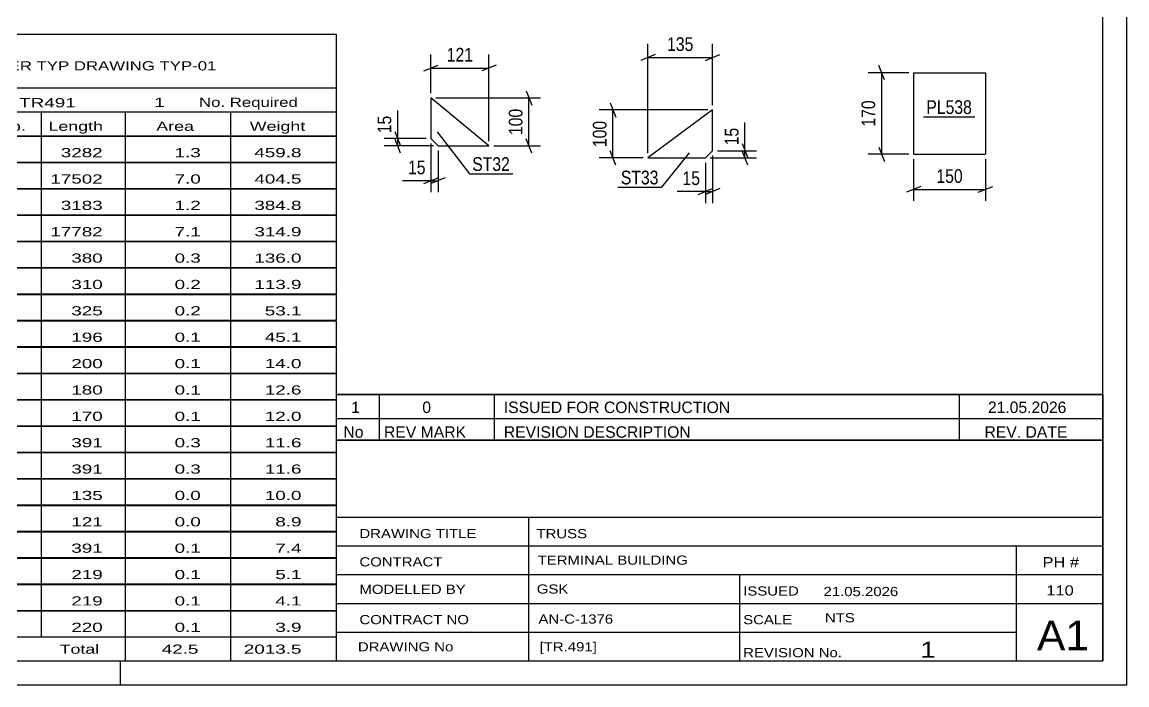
# Model space of a CAD drawing. Header units: millimetres. Extents: x 0 to 841, y 0 to 594.
# Drawn here: x 610.5 to 841, y 0 to 138.2 of the extents above; entities that cross this region are included whole.
import ezdxf

# ---------------------------------------------------------------- set-up
doc = ezdxf.new("R2010")
doc.units = ezdxf.units.MM
doc.styles.add('Arial Narrow', font='ARIALN.TTF', dxfattribs={"height": 0.2})

# ---------------------------------------------------------------- blocks, each defined once
blk = doc.blocks.new('Unknown-122569384-1133')
at = {"color": 5, "linetype": 'Continuous'}
for p, q in [((841, 0), (841, 594)), ((836, 5), (836, 589)), ((5, 5), (836, 5)), ((631, 0), (631, 5)), ((0, 0), (841, 0))]:
    blk.add_line(p, q, dxfattribs=at)
blk = doc.blocks.new('Part-122569384-8007 - 8001')
at = {"color": 2, "linetype": 'Continuous'}
for p, q in [((707.89, 112.43), (695.8, 122.43)), ((695.8, 122.43), (695.8, 113.93)), ((695.8, 113.93), (697.3, 112.43)), ((697.3, 112.43), (707.89, 112.43))]:
    blk.add_line(p, q, dxfattribs=at)
blk = doc.blocks.new('Part-122569384-7799 - 7795')
at = {"color": 2, "linetype": 'Continuous'}
for p, q in [((796.5, 127.67), (796.5, 110.67)), ((796.5, 127.67), (811.5, 127.67)), ((811.5, 127.67), (811.5, 110.67)), ((796.5, 110.67), (811.5, 110.67))]:
    blk.add_line(p, q, dxfattribs=at)
blk = doc.blocks.new('Part-122569384-8063 - 8057')
at = {"color": 2, "linetype": 'Continuous'}
for p, q in [((754.56, 119.91), (741.06, 109.91)), ((754.56, 111.41), (754.56, 119.91)), ((753.06, 109.91), (754.56, 111.41)), ((741.06, 109.91), (753.06, 109.91))]:
    blk.add_line(p, q, dxfattribs=at)
blk = doc.blocks.new('StraightDimension-122569384-8009 - 8001')
at = {"color": 7, "linetype": 'Continuous'}
for p, q in [((696.8, 122.43), (718.65, 122.43)), ((715.65, 123.93), (716.85, 120.93)), ((716.25, 112.42), (716.25, 122.43)), ((716.85, 110.92), (715.65, 113.92)), ((708.89, 112.42), (718.65, 112.42))]:
    blk.add_line(p, q, dxfattribs=at)
at = {"color": 0}
blk.add_wipeout([(715.5, 120.77), (711.3, 120.77), (711.3, 114.08), (715.5, 114.08)], dxfattribs=at)
at = {"color": 3, "style": 'Arial Narrow'}
blk.add_text('100', height=2.863, rotation=90.0002, dxfattribs=at).set_placement((714.9, 114.68))
blk = doc.blocks.new('StraightDimension-122569384-8021 - 8001')
at = {"color": 7, "linetype": 'Continuous'}
for p, q in [((688.28, 115.43), (689.48, 112.43)), ((694.8, 113.93), (686.03, 113.93)), ((689.48, 110.93), (688.28, 113.93)), ((688.88, 112.43), (688.88, 113.93)), ((696.3, 112.43), (686.03, 112.43))]:
    blk.add_line(p, q, dxfattribs=at)
at = {"color": 0}
blk.add_wipeout([(688.13, 119.31), (683.93, 119.31), (683.93, 114.45), (688.13, 114.45)], dxfattribs=at)
at = {"color": 7, "linetype": 'Continuous'}
blk.add_line((688.88, 113.93), (688.88, 119.83), dxfattribs=at)
blk.add_line((688.88, 113.93), (688.88, 119.83), dxfattribs=at)
at = {"color": 3, "style": 'Arial Narrow'}
blk.add_text('15', height=2.863, rotation=90.0002, dxfattribs=at).set_placement((687.53, 115.05))
blk = doc.blocks.new('StraightDimension-122569384-8032 - 8001')
at = {"color": 7, "linetype": 'Continuous'}
for p, q in [((695.8, 123.43), (695.8, 131.5)), ((707.89, 113.42), (707.89, 131.5)), ((694.3, 128.05), (697.3, 129.25)), ((709.39, 129.25), (706.39, 128.05)), ((695.8, 128.65), (707.89, 128.65))]:
    blk.add_line(p, q, dxfattribs=at)
at = {"color": 0}
blk.add_wipeout([(705.19, 129.4), (705.19, 133.6), (698.5, 133.6), (698.5, 129.4)], dxfattribs=at)
at = {"color": 3, "style": 'Arial Narrow'}
blk.add_text('121', height=2.863, dxfattribs=at).set_placement((699.1, 130))
blk = doc.blocks.new('StraightDimension-122569384-8042 - 8001')
at = {"color": 7, "linetype": 'Continuous'}
for p, q in [((695.8, 112.93), (695.8, 102.75)), ((697.3, 111.43), (697.3, 102.75)), ((694.3, 104.55), (697.3, 105.75)), ((698.8, 105.75), (695.8, 104.55)), ((695.8, 105.15), (697.3, 105.15))]:
    blk.add_line(p, q, dxfattribs=at)
at = {"color": 0}
blk.add_wipeout([(695.28, 105.9), (695.28, 110.1), (690.42, 110.1), (690.42, 105.9)], dxfattribs=at)
at = {"color": 7, "linetype": 'Continuous'}
blk.add_line((695.8, 105.15), (689.89, 105.15), dxfattribs=at)
blk.add_line((695.8, 105.15), (689.89, 105.15), dxfattribs=at)
at = {"color": 3, "style": 'Arial Narrow'}
blk.add_text('15', height=2.863, dxfattribs=at).set_placement((691.02, 106.5))
blk = doc.blocks.new('StraightDimension-122569384-7801 - 7795')
at = {"color": 7, "linetype": 'Continuous'}
for p, q in [((796.5, 109.67), (796.5, 100.94)), ((811.5, 109.67), (811.5, 100.94)), ((798, 103.94), (795, 102.74)), ((810, 102.74), (813, 103.94)), ((796.5, 103.34), (811.5, 103.34))]:
    blk.add_line(p, q, dxfattribs=at)
at = {"color": 0}
blk.add_wipeout([(807.34, 104.09), (807.34, 108.29), (800.66, 108.29), (800.66, 104.09)], dxfattribs=at)
at = {"color": 3, "style": 'Arial Narrow'}
blk.add_text('150', height=2.863, dxfattribs=at).set_placement((801.26, 104.69))
blk = doc.blocks.new('StraightDimension-122569384-7812 - 7795')
at = {"color": 7, "linetype": 'Continuous'}
for p, q in [((790.45, 126.17), (789.25, 129.17)), ((795.5, 127.67), (787, 127.67)), ((789.85, 110.67), (789.85, 127.67)), ((795.5, 110.67), (787, 110.67)), ((789.25, 112.17), (790.45, 109.17))]:
    blk.add_line(p, q, dxfattribs=at)
at = {"color": 0}
blk.add_wipeout([(789.1, 122.51), (784.9, 122.51), (784.9, 115.83), (789.1, 115.83)], dxfattribs=at)
at = {"color": 3, "style": 'Arial Narrow'}
blk.add_text('170', height=2.863, rotation=90.0002, dxfattribs=at).set_placement((788.5, 116.43))
blk = doc.blocks.new('StraightDimension-122569384-8065 - 8057')
at = {"color": 7, "linetype": 'Continuous'}
for p, q in [((755.56, 111.41), (763.72, 111.41)), ((760.72, 112.91), (761.92, 109.91)), ((761.92, 108.41), (760.72, 111.41)), ((761.32, 109.91), (761.32, 111.41)), ((754.06, 109.91), (763.72, 109.91))]:
    blk.add_line(p, q, dxfattribs=at)
at = {"color": 0}
blk.add_wipeout([(760.57, 116.79), (756.37, 116.79), (756.37, 111.93), (760.57, 111.93)], dxfattribs=at)
at = {"color": 7, "linetype": 'Continuous'}
blk.add_line((761.32, 111.41), (761.32, 117.31), dxfattribs=at)
blk.add_line((761.32, 111.41), (761.32, 117.31), dxfattribs=at)
at = {"color": 3, "style": 'Arial Narrow'}
blk.add_text('15', height=2.863, rotation=90.0002, dxfattribs=at).set_placement((759.97, 112.53))
blk = doc.blocks.new('StraightDimension-122569384-8100 - 8057')
at = {"color": 7, "linetype": 'Continuous'}
for p, q in [((753.06, 108.91), (753.06, 100.5)), ((754.56, 110.41), (754.56, 100.5)), ((751.56, 102.3), (754.56, 103.5)), ((756.06, 103.5), (753.06, 102.3)), ((753.06, 102.9), (754.56, 102.9))]:
    blk.add_line(p, q, dxfattribs=at)
at = {"color": 0}
blk.add_wipeout([(752.54, 103.65), (752.54, 107.85), (747.68, 107.85), (747.68, 103.65)], dxfattribs=at)
at = {"color": 7, "linetype": 'Continuous'}
blk.add_line((753.06, 102.9), (747.16, 102.9), dxfattribs=at)
blk.add_line((753.06, 102.9), (747.16, 102.9), dxfattribs=at)
at = {"color": 3, "style": 'Arial Narrow'}
blk.add_text('15', height=2.863, dxfattribs=at).set_placement((748.28, 104.25))
blk = doc.blocks.new('StraightDimension-122569384-8076 - 8057')
at = {"color": 7, "linetype": 'Continuous'}
for p, q in [((753.56, 119.91), (730.93, 119.91)), ((733.18, 121.41), (734.38, 118.41)), ((733.78, 109.91), (733.78, 119.91)), ((734.38, 108.41), (733.18, 111.41)), ((740.06, 109.91), (730.93, 109.91))]:
    blk.add_line(p, q, dxfattribs=at)
at = {"color": 0}
blk.add_wipeout([(733.03, 118.25), (728.83, 118.25), (728.83, 111.56), (733.03, 111.56)], dxfattribs=at)
at = {"color": 3, "style": 'Arial Narrow'}
blk.add_text('100', height=2.863, rotation=90.0002, dxfattribs=at).set_placement((732.43, 112.16))
blk = doc.blocks.new('StraightDimension-122569384-8088 - 8057')
at = {"color": 7, "linetype": 'Continuous'}
for p, q in [((741.06, 110.91), (741.06, 133.71)), ((754.56, 120.91), (754.56, 133.71)), ((742.56, 131.46), (739.56, 130.26)), ((753.06, 130.26), (756.06, 131.46)), ((741.06, 130.86), (754.56, 130.86))]:
    blk.add_line(p, q, dxfattribs=at)
at = {"color": 0}
blk.add_wipeout([(751.16, 131.61), (751.16, 135.81), (744.47, 135.81), (744.47, 131.61)], dxfattribs=at)
at = {"color": 3, "style": 'Arial Narrow'}
blk.add_text('135', height=2.863, dxfattribs=at).set_placement((745.07, 132.21))
blk = doc.blocks.new('Unknown-122569384-23010')
at = {"color": 7, "linetype": 'Continuous'}
for p, q in [((516, 135.75), (676, 135.75)), ((516, 124.5), (516, 135.75)), ((676, 135.75), (676, 124.5)), ((516, 124.5), (676, 124.5)), ((516, 124.5), (516, 119.5)), ((676, 124.5), (676, 119.5)), ((516, 119.5), (676, 119.5)), ((516, 119.5), (516, 114.5)), ((540, 119.5), (540, 114.5)), ((575.5, 119.5), (575.5, 114.5)), ((601.5, 119.5), (601.5, 114.5)), ((614.5, 119.5), (614.5, 114.5)), ((632, 119.5), (632, 114.5)), ((654, 119.5), (654, 114.5)), ((676, 119.5), (676, 114.5)), ((516, 114.5), (676, 114.5)), ((516, 114.45), (516, 109.05)), ((516, 114.45), (676, 114.45)), ((540, 114.5), (540, 109)), ((575.5, 114.5), (575.5, 109)), ((601.5, 114.5), (601.5, 109)), ((614.5, 114.5), (614.5, 109)), ((632, 114.5), (632, 109)), ((654, 114.5), (654, 109)), ((676, 114.45), (676, 109.05)), ((516, 109.05), (676, 109.05)), ((516, 108.95), (516, 103.55)), ((516, 108.95), (676, 108.95)), ((540, 109), (540, 103.5)), ((575.5, 109), (575.5, 103.5)), ((601.5, 109), (601.5, 103.5)), ((614.5, 109), (614.5, 103.5)), ((632, 109), (632, 103.5)), ((654, 109), (654, 103.5)), ((676, 108.95), (676, 103.55)), ((516, 103.55), (676, 103.55)), ((516, 103.45), (516, 98.05)), ((516, 103.45), (676, 103.45)), ((540, 103.5), (540, 98)), ((575.5, 103.5), (575.5, 98)), ((601.5, 103.5), (601.5, 98)), ((614.5, 103.5), (614.5, 98)), ((632, 103.5), (632, 98)), ((654, 103.5), (654, 98)), ((676, 103.45), (676, 98.05)), ((516, 98.05), (676, 98.05)), ((516, 97.95), (516, 92.55)), ((516, 97.95), (676, 97.95)), ((540, 98), (540, 92.5)), ((575.5, 98), (575.5, 92.5)), ((601.5, 98), (601.5, 92.5)), ((614.5, 98), (614.5, 92.5)), ((632, 98), (632, 92.5)), ((654, 98), (654, 92.5)), ((676, 97.95), (676, 92.55)), ((516, 92.55), (676, 92.55)), ((516, 92.45), (516, 87.05)), ((516, 92.45), (676, 92.45)), ((540, 92.5), (540, 87)), ((575.5, 92.5), (575.5, 87)), ((601.5, 92.5), (601.5, 87)), ((614.5, 92.5), (614.5, 87)), ((632, 92.5), (632, 87)), ((654, 92.5), (654, 87)), ((676, 92.45), (676, 87.05)), ((516, 87.05), (676, 87.05)), ((516, 86.95), (516, 81.55)), ((516, 86.95), (676, 86.95)), ((540, 87), (540, 81.5)), ((575.5, 87), (575.5, 81.5)), ((601.5, 87), (601.5, 81.5)), ((614.5, 87), (614.5, 81.5)), ((632, 87), (632, 81.5)), ((654, 87), (654, 81.5)), ((676, 86.95), (676, 81.55)), ((516, 81.55), (676, 81.55)), ((516, 81.45), (516, 76.05)), ((516, 81.45), (676, 81.45)), ((540, 81.5), (540, 76)), ((575.5, 81.5), (575.5, 76)), ((601.5, 81.5), (601.5, 76)), ((614.5, 81.5), (614.5, 76)), ((632, 81.5), (632, 76)), ((654, 81.5), (654, 76)), ((676, 81.45), (676, 76.05)), ((516, 76.05), (676, 76.05)), ((516, 75.95), (516, 70.55)), ((516, 75.95), (676, 75.95)), ((540, 76), (540, 70.5)), ((575.5, 76), (575.5, 70.5)), ((601.5, 76), (601.5, 70.5)), ((614.5, 76), (614.5, 70.5)), ((632, 76), (632, 70.5)), ((654, 76), (654, 70.5)), ((676, 75.95), (676, 70.55)), ((516, 70.55), (676, 70.55)), ((516, 70.45), (516, 65.05)), ((516, 70.45), (676, 70.45)), ((540, 70.5), (540, 65)), ((575.5, 70.5), (575.5, 65)), ((601.5, 70.5), (601.5, 65)), ((614.5, 70.5), (614.5, 65)), ((632, 70.5), (632, 65)), ((654, 70.5), (654, 65)), ((676, 70.45), (676, 65.05)), ((516, 65.05), (676, 65.05)), ((516, 64.95), (516, 59.55)), ((516, 64.95), (676, 64.95)), ((540, 65), (540, 59.5)), ((575.5, 65), (575.5, 59.5)), ((601.5, 65), (601.5, 59.5)), ((614.5, 65), (614.5, 59.5)), ((632, 65), (632, 59.5)), ((654, 65), (654, 59.5)), ((676, 64.95), (676, 59.55)), ((516, 59.55), (676, 59.55)), ((516, 59.45), (516, 54.05)), ((516, 59.45), (676, 59.45)), ((540, 59.5), (540, 54)), ((575.5, 59.5), (575.5, 54)), ((601.5, 59.5), (601.5, 54)), ((614.5, 59.5), (614.5, 54)), ((632, 59.5), (632, 54)), ((654, 59.5), (654, 54)), ((676, 59.45), (676, 54.05)), ((516, 54.05), (676, 54.05)), ((516, 53.95), (516, 48.55)), ((516, 53.95), (676, 53.95)), ((540, 54), (540, 48.5)), ((575.5, 54), (575.5, 48.5)), ((601.5, 54), (601.5, 48.5)), ((614.5, 54), (614.5, 48.5)), ((632, 54), (632, 48.5)), ((654, 54), (654, 48.5)), ((676, 53.95), (676, 48.55)), ((516, 48.55), (676, 48.55)), ((516, 48.45), (516, 43.05)), ((516, 48.45), (676, 48.45)), ((540, 48.5), (540, 43)), ((575.5, 48.5), (575.5, 43)), ((601.5, 48.5), (601.5, 43)), ((614.5, 48.5), (614.5, 43)), ((632, 48.5), (632, 43)), ((654, 48.5), (654, 43)), ((676, 48.45), (676, 43.05)), ((516, 43.05), (676, 43.05)), ((516, 42.95), (516, 37.55)), ((516, 42.95), (676, 42.95)), ((540, 43), (540, 37.5)), ((575.5, 43), (575.5, 37.5)), ((601.5, 43), (601.5, 37.5)), ((614.5, 43), (614.5, 37.5)), ((632, 43), (632, 37.5)), ((654, 43), (654, 37.5)), ((676, 42.95), (676, 37.55)), ((516, 37.55), (676, 37.55)), ((516, 37.45), (516, 32.05)), ((516, 37.45), (676, 37.45)), ((540, 37.5), (540, 32)), ((575.5, 37.5), (575.5, 32)), ((601.5, 37.5), (601.5, 32)), ((614.5, 37.5), (614.5, 32)), ((632, 37.5), (632, 32)), ((654, 37.5), (654, 32)), ((676, 37.45), (676, 32.05)), ((516, 32.05), (676, 32.05)), ((516, 31.95), (516, 26.55)), ((516, 31.95), (676, 31.95)), ((540, 32), (540, 26.5)), ((575.5, 32), (575.5, 26.5)), ((601.5, 32), (601.5, 26.5)), ((614.5, 32), (614.5, 26.5)), ((632, 32), (632, 26.5)), ((654, 32), (654, 26.5)), ((676, 31.95), (676, 26.55)), ((516, 26.55), (676, 26.55)), ((516, 26.45), (516, 21.05)), ((516, 26.45), (676, 26.45)), ((540, 26.5), (540, 21)), ((575.5, 26.5), (575.5, 21)), ((601.5, 26.5), (601.5, 21)), ((614.5, 26.5), (614.5, 21)), ((632, 26.5), (632, 21)), ((654, 26.5), (654, 21)), ((676, 26.45), (676, 21.05)), ((516, 21.05), (676, 21.05)), ((516, 20.95), (516, 15.55)), ((516, 20.95), (676, 20.95)), ((540, 21), (540, 15.5)), ((575.5, 21), (575.5, 15.5)), ((601.5, 21), (601.5, 15.5)), ((614.5, 21), (614.5, 15.5)), ((632, 21), (632, 15.5)), ((654, 21), (654, 15.5)), ((676, 20.95), (676, 15.55)), ((516, 15.55), (676, 15.55)), ((516, 15.45), (516, 10.05)), ((516, 15.45), (676, 15.45)), ((540, 15.5), (540, 10)), ((575.5, 15.5), (575.5, 10)), ((601.5, 15.5), (601.5, 10)), ((614.5, 15.5), (614.5, 10)), ((632, 15.5), (632, 10)), ((654, 15.5), (654, 10)), ((676, 15.45), (676, 10.05)), ((516, 10.05), (676, 10.05)), ((516, 10), (676, 10)), ((516, 10), (516, 5)), ((632, 10), (632, 5)), ((654, 10), (654, 5)), ((676, 10), (676, 5)), ((516, 5), (676, 5))]:
    blk.add_line(p, q, dxfattribs=at)
at = {"color": 7, "style": 'Arial Narrow'}
for s, height, width, p in [('GENERAL NOTES & WELD DETAILS :', 2.8633, 1.4, (517.15, 128.06)), ('REFER TYP DRAWING TYP-01', 1.9089, 1.6, (600.7, 128.16)), ("MATERIAL LIST FOR ASSEMBLY MK'D", 1.9089, 1.6, (517.15, 120.56)), ('TR491', 1.909, 1.794707, (609.9, 120.47)), ('1', 1.91, 1.794707, (638.08, 120.56)), ('No. Required', 1.9089, 1.6, (647.41, 120.56)), ('Material', 1.909, 1.7, (580.54, 115.56)), ('Length', 1.909, 1.7, (616, 115.56)), ('Weight', 1.909, 1.7, (658, 115.56)), ('Mark', 1.909, 1.7, (517.34, 115.5)), ('Profile', 1.909, 1.7, (550.41, 115.5)), ('No.', 1.909, 1.7, (605.5, 115.56)), ('Area', 1.909, 1.7, (638.5, 115.56))]:
    blk.add_text(s, height=height, dxfattribs=dict(at, width=width)).set_placement(p)
at = {"color": 7, "linetype": 'Continuous', "style": 'Arial Narrow'}
for s, height, width, p in [('M224', 1.909, 1.794707, (517.5, 110.06)), ('SHS100*6', 1.909, 1.794707, (542, 110.06)), ('E350', 1.909, 1.794707, (581.74, 110.06)), ('8', 1.91, 1.794707, (605.86, 110.06)), ('3282', 1.909, 1.794707, (618.58, 110.06)), ('1.3', 1.909, 1.794707, (642.32, 110.06)), ('459.8', 1.909, 1.794707, (658.96, 110.06)), ('TR491', 1.909, 1.794707, (517.5, 104.56)), ('SHS100*8', 1.909, 1.794707, (542, 104.56)), ('E350', 1.909, 1.794707, (581.74, 104.56)), ('1', 1.91, 1.794707, (605.86, 104.56)), ('17502', 1.909, 1.794707, (616.4, 104.56)), ('7.0', 1.909, 1.794707, (642.32, 104.56)), ('404.5', 1.909, 1.794707, (658.96, 104.56)), ('M221', 1.909, 1.794707, (517.5, 99.06)), ('SHS100*6', 1.909, 1.794707, (542, 99.06)), ('E350', 1.909, 1.794707, (581.74, 99.06)), ('7', 1.91, 1.794707, (605.86, 99.06)), ('3183', 1.909, 1.794707, (618.58, 99.06)), ('1.2', 1.909, 1.794707, (642.32, 99.06)), ('384.8', 1.909, 1.794707, (658.96, 99.06)), ('BC179', 1.909, 1.794707, (517.5, 93.56)), ('SHS100*6', 1.909, 1.794707, (542, 93.56)), ('E350', 1.909, 1.794707, (581.74, 93.56)), ('1', 1.91, 1.794707, (605.86, 93.56)), ('17782', 1.909, 1.794707, (616.4, 93.56)), ('7.1', 1.909, 1.794707, (642.32, 93.56)), ('314.9', 1.909, 1.794707, (658.96, 93.56)), ('SP20', 1.909, 1.794707, (517.5, 88.06)), ('PL20*380', 1.909, 1.794707, (542, 88.06)), ('E350', 1.909, 1.794707, (581.74, 88.06)), ('6', 1.91, 1.794707, (605.86, 88.06)), ('380', 1.909, 1.794707, (620.77, 88.06)), ('0.3', 1.909, 1.794707, (642.32, 88.06)), ('136.0', 1.909, 1.794707, (658.96, 88.06)), ('PL581', 1.909, 1.794707, (517.5, 82.56)), ('PL12*300', 1.909, 1.794707, (542, 82.56)), ('E350', 1.909, 1.794707, (581.74, 82.56)), ('13', 1.909, 1.794707, (604.76, 82.56)), ('310', 1.909, 1.794707, (620.77, 82.56)), ('0.2', 1.909, 1.794707, (642.32, 82.56)), ('113.9', 1.909, 1.794707, (658.96, 82.56)), ('SP19', 1.909, 1.794707, (517.5, 77.06)), ('PL16*325', 1.909, 1.794707, (542, 77.06)), ('E350', 1.909, 1.794707, (581.74, 77.06)), ('4', 1.91, 1.794707, (605.86, 77.06)), ('325', 1.909, 1.794707, (620.77, 77.06)), ('0.2', 1.909, 1.794707, (642.32, 77.06)), ('53.1', 1.909, 1.794707, (661.14, 77.06)), ('M1362', 1.909, 1.794707, (517.5, 71.56)), ('RHS100*100*6', 1.9089, 1.794707, (542, 71.56)), ('E350', 1.909, 1.794707, (581.74, 71.56)), ('13', 1.909, 1.794707, (604.76, 71.56)), ('196', 1.909, 1.794707, (620.77, 71.56)), ('0.1', 1.909, 1.794707, (642.32, 71.56)), ('45.1', 1.909, 1.794707, (661.14, 71.56)), ('TB74', 1.909, 1.794707, (517.5, 66.06)), ('RHS150*110*6', 1.9089, 1.794707, (542, 66.06)), ('E350', 1.909, 1.794707, (581.74, 66.06)), ('3', 1.91, 1.794707, (605.86, 66.06)), ('200', 1.909, 1.794707, (620.77, 66.06)), ('0.1', 1.909, 1.794707, (642.32, 66.06)), ('14.0', 1.909, 1.794707, (661.14, 66.06)), ('TB48', 1.909, 1.794707, (517.5, 60.56)), ('RHS150*110*6', 1.9089, 1.794707, (542, 60.56)), ('E350', 1.909, 1.794707, (581.74, 60.56)), ('3', 1.91, 1.794707, (605.86, 60.56)), ('180', 1.909, 1.794707, (620.77, 60.56)), ('0.1', 1.909, 1.794707, (642.32, 60.56)), ('12.6', 1.909, 1.794707, (661.14, 60.56)), ('PL538', 1.909, 1.794707, (517.5, 55.06)), ('PL10*150', 1.909, 1.794707, (542, 55.06)), ('E350', 1.909, 1.794707, (581.74, 55.06)), ('6', 1.91, 1.794707, (605.86, 55.06)), ('170', 1.909, 1.794707, (620.77, 55.06)), ('0.1', 1.909, 1.794707, (642.32, 55.06)), ('12.0', 1.909, 1.794707, (661.14, 55.06)), ('PL99', 1.909, 1.794707, (517.5, 49.56)), ('PL12*337', 1.909, 1.794707, (542, 49.56)), ('E350', 1.909, 1.794707, (581.74, 49.56)), ('1', 1.91, 1.794707, (605.86, 49.56)), ('391', 1.909, 1.794707, (620.77, 49.56)), ('0.3', 1.909, 1.794707, (642.32, 49.56)), ('11.6', 1.909, 1.794707, (661.14, 49.56)), ('PL346', 1.909, 1.794707, (517.5, 44.06)), ('PL12*338', 1.909, 1.794707, (542, 44.06)), ('E350', 1.909, 1.794707, (581.74, 44.06)), ('1', 1.91, 1.794707, (605.86, 44.06)), ('391', 1.909, 1.794707, (620.77, 44.06)), ('0.3', 1.909, 1.794707, (642.32, 44.06)), ('11.6', 1.909, 1.794707, (661.14, 44.06)), ('ST33', 1.909, 1.794707, (517.5, 38.56)), ('PL8*100', 1.909, 1.794707, (542, 38.56)), ('E350', 1.909, 1.794707, (581.74, 38.56)), ('24', 1.909, 1.794707, (604.76, 38.56)), ('135', 1.909, 1.794707, (620.77, 38.56)), ('0.0', 1.909, 1.794707, (642.32, 38.56)), ('10.0', 1.909, 1.794707, (661.14, 38.56)), ('ST32', 1.909, 1.794707, (517.5, 33.06)), ('PL8*100', 1.909, 1.794707, (542, 33.06)), ('E350', 1.909, 1.794707, (581.74, 33.06)), ('24', 1.909, 1.794707, (604.76, 33.06)), ('121', 1.909, 1.794707, (620.77, 33.06)), ('0.0', 1.909, 1.794707, (642.32, 33.06)), ('8.9', 1.909, 1.794707, (663.33, 33.06)), ('PL100', 1.909, 1.794707, (517.5, 27.56)), ('PL10*120', 1.909, 1.794707, (542, 27.56)), ('E350', 1.909, 1.794707, (581.74, 27.56)), ('2', 1.91, 1.794707, (605.86, 27.56)), ('391', 1.909, 1.794707, (620.77, 27.56)), ('0.1', 1.909, 1.794707, (642.32, 27.56)), ('7.4', 1.909, 1.794707, (663.33, 27.56)), ('PL163', 1.909, 1.794707, (517.5, 22.06)), ('PL12*167', 1.909, 1.794707, (542, 22.06)), ('E350', 1.909, 1.794707, (581.74, 22.06)), ('2', 1.91, 1.794707, (605.86, 22.06)), ('219', 1.909, 1.794707, (620.77, 22.06)), ('0.1', 1.909, 1.794707, (642.32, 22.06)), ('5.1', 1.909, 1.794707, (663.33, 22.06)), ('PL164', 1.909, 1.794707, (517.5, 16.56)), ('PL10*120', 1.909, 1.794707, (542, 16.56)), ('E350', 1.909, 1.794707, (581.74, 16.56)), ('2', 1.91, 1.794707, (605.86, 16.56)), ('219', 1.909, 1.794707, (620.77, 16.56)), ('0.1', 1.909, 1.794707, (642.32, 16.56)), ('4.1', 1.909, 1.794707, (663.33, 16.56)), ('M1450', 1.909, 1.794707, (517.5, 11.06)), ('RHS100*100*6', 1.9089, 1.794707, (542, 11.06)), ('E350', 1.909, 1.794707, (581.74, 11.06)), ('1', 1.91, 1.794707, (605.86, 11.06)), ('220', 1.909, 1.794707, (620.77, 11.06)), ('0.1', 1.909, 1.794707, (642.32, 11.06)), ('3.9', 1.909, 1.794707, (663.33, 11.06)), ('Total', 1.909, 1.7, (618.33, 6.5)), ('42.5', 1.909, 1.794707, (639.64, 6.5)), ('2013.5', 1.909, 1.794707, (656.77, 6.5))]:
    blk.add_text(s, height=height, dxfattribs=dict(at, width=width)).set_placement(p)
blk = doc.blocks.new('Unknown-122569384-23009')
at = {"color": 7, "linetype": 'Continuous'}
for p, q in [((676, 51.05), (676, 5)), ((676, 51.05), (836, 51.05)), ((836, 51), (836, 5)), ((676, 35), (836, 35)), ((716.14, 35), (716.14, 5)), ((676, 29), (836, 29)), ((818, 5.05), (818, 29.05)), ((676, 23), (836, 23)), ((760.14, 23), (760.14, 5)), ((676, 17), (836, 17)), ((676, 11), (818, 11)), ((676, 5), (836, 5))]:
    blk.add_line(p, q, dxfattribs=at)
at = {"color": 7, "style": 'Arial Narrow'}
for s, height, width, p in [('DRAWING TITLE', 1.9089, 1.425378, (680.88, 30.61)), ('TRUSS', 1.909, 1.425378, (717.81, 30.59)), ('CONTRACT', 1.909, 1.425378, (680.88, 24.71)), ('TERMINAL BUILDING', 1.9089, 1.425378, (718.06, 25.07)), ('MODELLED BY', 1.9089, 1.425378, (680.88, 18.98)), ('GSK', 1.909, 1.425378, (717.88, 19.04)), ('ISSUED', 1.909, 1.425378, (760.94, 18.64)), ('21.05.2026', 1.909, 1.425378, (777.69, 18.52)), ('CONTRACT NO', 1.9089, 1.425378, (680.88, 12.66)), ('AN-C-1376', 1.909, 1.425378, (718.23, 12.78)), ('SCALE', 1.909, 1.425378, (760.94, 12.65)), ('A1', 6.204, 1.25, (822.24, 7.2)), ('DRAWING No', 1.909, 1.425378, (680.56, 7)), ('[TR.491]', 1.909, 1.425378, (718.46, 6.99)), ('REVISION No.', 1.9089, 1.425378, (760.94, 5.77)), ('1', 3.34, 1.5, (797.91, 5.68))]:
    blk.add_text(s, height=height, dxfattribs=dict(at, width=width)).set_placement(p)
at = {"color": 7, "linetype": 'Continuous', "style": 'Arial Narrow'}
for s, height, width, p in [('PH #', 2.1, 1.42538, (823.4, 24.55)), ('110', 2.1, 1.42538, (824.19, 18.65)), ('NTS', 1.909, 1.425378, (778, 13.05))]:
    blk.add_text(s, height=height, dxfattribs=dict(at, width=width)).set_placement(p)
blk = doc.blocks.new('Unknown-122569384-23012')
at = {"color": 7, "linetype": 'Continuous'}
for p, q in [((676, 60.55), (836, 60.55)), ((836, 60.55), (676, 60.55)), ((676, 60.55), (676, 55.55)), ((685, 60.55), (685, 55.55)), ((709, 60.55), (709, 55.55)), ((806, 60.55), (806, 55.55)), ((836, 60.55), (836, 55.55)), ((676, 55.55), (836, 55.55)), ((676, 55.55), (676, 51.05)), ((676, 55.55), (836, 55.55)), ((685, 55.55), (685, 51.05)), ((709, 55.55), (709, 51.05)), ((806, 55.55), (806, 51.05)), ((836, 55.55), (836, 51.05)), ((836, 51.05), (676, 51.05))]:
    blk.add_line(p, q, dxfattribs=at)
at = {"color": 7, "linetype": 'Continuous', "style": 'Arial Narrow'}
for s, height, width, p in [('1', 2.39, 1.196471, (679.16, 56.7)), ('0', 2.39, 1.196471, (694, 56.7)), ('ISSUED FOR CONSTRUCTION', 2.3861, 1.196471, (711, 56.7)), ('21.05.2026', 2.386, 1.196471, (812, 56.7)), ('No', 2.386, 1.2, (677.54, 51.55)), ('REV MARK', 2.386, 1.2, (686, 51.55)), ('REVISION DESCRIPTION', 2.3861, 1.2, (711, 51.55)), ('REV. DATE', 2.386, 1.2, (811.28, 51.55))]:
    blk.add_text(s, height=height, dxfattribs=dict(at, width=width)).set_placement(p)
blk = doc.blocks.new('Mark-122569384-8003 - 8001')
at = {"color": 0}
blk.add_wipeout([(712.27, 107.19), (712.27, 110.19), (704.42, 110.19), (704.42, 107.19)], dxfattribs=at)
blk.add_wipeout([(712.27, 107.19), (712.27, 110.19), (704.42, 110.19), (704.42, 107.19)], dxfattribs=at)
at = {"color": 30, "linetype": 'Continuous'}
for p, q in [((697.11, 115.36), (703.82, 106.59)), ((703.82, 106.59), (712.87, 106.59))]:
    blk.add_line(p, q, dxfattribs=at)
at = {"color": 3, "style": 'Arial Narrow'}
blk.add_text('ST32', height=2.863, dxfattribs=at).set_placement((704.42, 107.19))
blk = doc.blocks.new('Mark-122569384-7797 - 7795')
at = {"color": 0}
blk.add_wipeout([(808.66, 119.07), (808.66, 122.07), (799.16, 122.07), (799.16, 119.07)], dxfattribs=at)
blk.add_wipeout([(808.66, 119.07), (808.66, 122.07), (799.16, 122.07), (799.16, 119.07)], dxfattribs=at)
at = {"color": 30, "linetype": 'Continuous'}
blk.add_line((798.56, 118.47), (809.26, 118.47), dxfattribs=at)
at = {"color": 3, "style": 'Arial Narrow'}
blk.add_text('PL538', height=2.863, dxfattribs=at).set_placement((799.16, 119.07))
blk = doc.blocks.new('Mark-122569384-8059 - 8057')
at = {"color": 0}
blk.add_wipeout([(743.28, 104.39), (743.28, 107.39), (735.42, 107.39), (735.42, 104.39)], dxfattribs=at)
blk.add_wipeout([(743.28, 104.39), (743.28, 107.39), (735.42, 107.39), (735.42, 104.39)], dxfattribs=at)
at = {"color": 30, "linetype": 'Continuous'}
for p in [(749.69, 110.98), (734.82, 103.79)]:
    blk.add_line(p, (743.88, 103.79), dxfattribs=at)
at = {"color": 3, "style": 'Arial Narrow'}
blk.add_text('ST33', height=2.863, dxfattribs=at).set_placement((735.42, 104.39))

msp = doc.modelspace()

# ---------------------------------------------------------------- block references
for name in ['Unknown-122569384-1133', 'Unknown-122569384-23010', 'Part-122569384-7799 - 7795', 'Part-122569384-8007 - 8001', 'Part-122569384-8063 - 8057', 'Unknown-122569384-23012', 'Unknown-122569384-23009']:
    msp.add_blockref(name, (0, 0))

# ---------------------------------------------------------------- next in the draw order: block references
for name in ['StraightDimension-122569384-8009 - 8001', 'Mark-122569384-7797 - 7795', 'StraightDimension-122569384-8065 - 8057', 'StraightDimension-122569384-7801 - 7795']:
    msp.add_blockref(name, (0, 0))

# ---------------------------------------------------------------- next in the draw order: block references
for name in ['StraightDimension-122569384-7812 - 7795', 'StraightDimension-122569384-8021 - 8001', 'StraightDimension-122569384-8100 - 8057']:
    msp.add_blockref(name, (0, 0))

# ---------------------------------------------------------------- next in the draw order: block references
for name in ['StraightDimension-122569384-8032 - 8001', 'StraightDimension-122569384-8076 - 8057']:
    msp.add_blockref(name, (0, 0))

# ---------------------------------------------------------------- next in the draw order: block references
for name in ['StraightDimension-122569384-8088 - 8057', 'StraightDimension-122569384-8042 - 8001']:
    msp.add_blockref(name, (0, 0))

# ---------------------------------------------------------------- next in the draw order: block references
for name in ['Mark-122569384-8003 - 8001', 'Mark-122569384-8059 - 8057']:
    msp.add_blockref(name, (0, 0))

doc.saveas('drawing.dxf')
